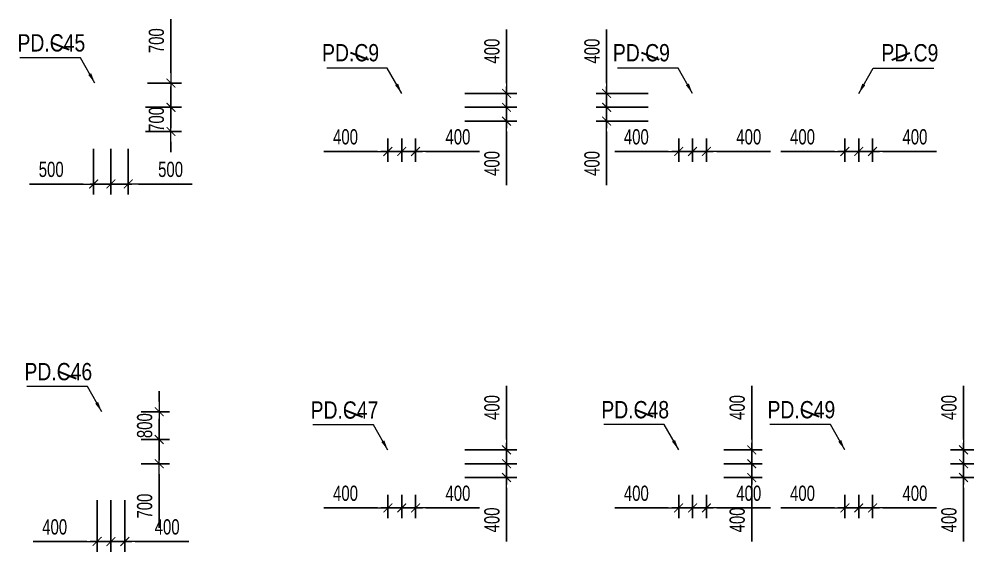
# Model space of a CAD drawing. Header units: millimetres. Extents: x -259680 to 699608, y -1281 to 104748.
# Drawn here: x 103148 to 130727, y 6352 to 21749 of the extents above; entities that cross this region are included whole.
import ezdxf
from ezdxf.enums import TextEntityAlignment as Align

# ---------------------------------------------------------------- set-up
doc = ezdxf.new("R2010")
doc.units = ezdxf.units.MM
doc.layers.get('Defpoints').update_dxf_attribs({"color": 151, "lineweight": 9})
for name, color, linetype, lineweight in [('$0$C1', 20, 'Continuous', 35), ('$1$NDC_S_ANNO', 7, 'Continuous', 20), ('$1$NDC_S_DIM', 1, 'Continuous', 15), ('NDC_S_DIM', 1, 'Continuous', 15)]:
    doc.layers.add(name, color=color, linetype=linetype, lineweight=lineweight)
doc.styles.add('$1$NDC_DIM', font='', dxfattribs={"width": 0.75})
doc.styles.add('$2$ARIAL', font='arial.ttf', dxfattribs={"width": 0.8})
doc.styles.add('NDC_DIM', font='', dxfattribs={"width": 0.75})
doc.styles.get('$1$NDC_DIM').set_extended_font_data('Dotum')
doc.styles.get('NDC_DIM').set_extended_font_data('Dotum')
doc.dimstyles.new('$0$NDC_dim_150', dxfattribs={"dimscale": 150, "dimtxt": 2.2, "dimasz": 1.5, "dimexe": 1.5, "dimexo": 2.5, "dimgap": 1, "dimtad": 1, "dimdec": 0, "dimzin": 0, "dimdsep": 46, "dimtxsty": '$1$NDC_DIM', "dimblk": '$1$DIMMARK', "dimcen": 0.09, "dimdle": 1.2, "dimclrd": 1, "dimclre": 1, "dimclrt": 3, "dimadec": 0, "dimazin": 0, "dimtfac": 1, "dimtdec": 0, "dimtix": 1, "dimtofl": 0, "dimtmove": 0, "dimatfit": 3, "dimfxl": 0, "dimtolj": 1, "dimtzin": 0, "dimarcsym": 0})
doc.dimstyles.new('$1$NDC_dim_iso', dxfattribs={"dimtxt": 2.2, "dimasz": 1, "dimexe": 1.5, "dimexo": 2.5, "dimgap": 1, "dimtad": 1, "dimdec": 0, "dimzin": 0, "dimdsep": 46, "dimtxsty": '$1$NDC_DIM', "dimblk": '$1$DIMMARK', "dimcen": 0.09, "dimdle": 1.2, "dimclrd": 1, "dimclre": 1, "dimclrt": 3, "dimadec": 0, "dimazin": 0, "dimtfac": 1, "dimtdec": 0, "dimtix": 1, "dimtofl": 0, "dimtmove": 0, "dimatfit": 3, "dimfxl": 0, "dimtolj": 1, "dimtzin": 0, "dimarcsym": 0})
doc.dimstyles.new('NDC_dim_200', dxfattribs={"dimscale": 200, "dimtxt": 2.2, "dimasz": 1.5, "dimexe": 1.5, "dimexo": 2.5, "dimgap": 1, "dimtad": 1, "dimdec": 0, "dimzin": 0, "dimdsep": 46, "dimtxsty": 'NDC_DIM', "dimblk": 'DIMMARK', "dimcen": 0.09, "dimdle": 1.2, "dimclrd": 1, "dimclre": 1, "dimclrt": 3, "dimadec": 0, "dimazin": 0, "dimtfac": 1, "dimtdec": 0, "dimtix": 1, "dimtofl": 0, "dimtmove": 0, "dimatfit": 3, "dimfxl": 0, "dimtolj": 1, "dimtzin": 0, "dimarcsym": 0})

# ---------------------------------------------------------------- blocks, each defined once
blk = doc.blocks.new('$1$DIMMARK')
at = {"layer": '$1$NDC_S_DIM', "color": 1}
blk.add_line((-1.5, 0), (1, 0), dxfattribs=at)
at = {"layer": '$1$NDC_S_DIM', "color": 2, "const_width": 0.1}
blk.add_lwpolyline([(-0.424, -0.424), (0.424, 0.424)], dxfattribs=at)
blk = doc.blocks.new('DIMMARK')
at = {"layer": 'NDC_S_DIM', "color": 1}
blk.add_line((-1.5, 0), (1, 0), dxfattribs=at)
at = {"layer": 'NDC_S_DIM', "color": 2, "const_width": 0.1}
blk.add_lwpolyline([(-0.424, -0.424), (0.424, 0.424)], dxfattribs=at)
blk = doc.blocks.new('*D499')
at = {"layer": 'Defpoints', "color": 0, "ltscale": 100, "transparency": 16777216}
for p in [(122600, 18800), (123000, 18800), (123000, 17924)]:
    blk.add_point(p, dxfattribs=at)
at = {"layer": 'NDC_S_DIM', "color": 1, "lineweight": -2, "ltscale": 100, "transparency": 16777216}
for p, q in [((122600, 18300), (122600, 17624)), ((123000, 18300), (123000, 17624)), ((122300, 17924), (122000, 17924)), ((123300, 17924), (124849, 17924))]:
    blk.add_line(p, q, dxfattribs=at)
at = {"layer": 'NDC_S_DIM', "color": 1, "lineweight": -2, "ltscale": 100, "transparency": 16777216, "xscale": 300, "yscale": 300, "zscale": 300}
blk.add_blockref('DIMMARK', (122600, 17924), dxfattribs=at)
at = {"layer": 'NDC_S_DIM', "color": 1, "lineweight": -2, "ltscale": 100, "transparency": 16777216, "xscale": 300, "yscale": 300, "zscale": 300, "rotation": 180}
blk.add_blockref('DIMMARK', (123000, 17924), dxfattribs=at)
at = {"layer": 'NDC_S_DIM', "color": 3, "ltscale": 100, "transparency": 16777216, "insert": (124224, 18344), "char_height": 440, "attachment_point": 5, "style": 'NDC_DIM'}
blk.add_mtext('\\A1;400', dxfattribs=at)
blk = doc.blocks.new('*D500')
at = {"layer": 'Defpoints', "color": 0, "ltscale": 100, "transparency": 16777216}
for p in [(122200, 18800), (122600, 18800), (122600, 17924)]:
    blk.add_point(p, dxfattribs=at)
at = {"layer": 'NDC_S_DIM', "color": 1, "lineweight": -2, "ltscale": 100, "transparency": 16777216}
for p, q in [((122200, 18300), (122200, 17624)), ((122600, 18300), (122600, 17624)), ((121900, 17924), (120351, 17924)), ((122900, 17924), (123200, 17924))]:
    blk.add_line(p, q, dxfattribs=at)
at = {"layer": 'NDC_S_DIM', "color": 1, "lineweight": -2, "ltscale": 100, "transparency": 16777216, "xscale": 300, "yscale": 300, "zscale": 300}
blk.add_blockref('DIMMARK', (122200, 17924), dxfattribs=at)
at = {"layer": 'NDC_S_DIM', "color": 1, "lineweight": -2, "ltscale": 100, "transparency": 16777216, "xscale": 300, "yscale": 300, "zscale": 300, "rotation": 180}
blk.add_blockref('DIMMARK', (122600, 17924), dxfattribs=at)
at = {"layer": 'NDC_S_DIM', "color": 3, "ltscale": 100, "transparency": 16777216, "insert": (120976, 18344), "char_height": 440, "attachment_point": 5, "style": 'NDC_DIM'}
blk.add_mtext('\\A1;400', dxfattribs=at)
blk = doc.blocks.new('*D501')
at = {"layer": 'Defpoints', "color": 0, "ltscale": 100, "transparency": 16777216}
for p in [(114200, 18800), (114600, 18800), (114600, 17924)]:
    blk.add_point(p, dxfattribs=at)
at = {"layer": 'NDC_S_DIM', "color": 1, "lineweight": -2, "ltscale": 100, "transparency": 16777216}
for p, q in [((114200, 18300), (114200, 17624)), ((114600, 18300), (114600, 17624)), ((113900, 17924), (113600, 17924)), ((114900, 17924), (116449, 17924))]:
    blk.add_line(p, q, dxfattribs=at)
at = {"layer": 'NDC_S_DIM', "color": 1, "lineweight": -2, "ltscale": 100, "transparency": 16777216, "xscale": 300, "yscale": 300, "zscale": 300}
blk.add_blockref('DIMMARK', (114200, 17924), dxfattribs=at)
at = {"layer": 'NDC_S_DIM', "color": 1, "lineweight": -2, "ltscale": 100, "transparency": 16777216, "xscale": 300, "yscale": 300, "zscale": 300, "rotation": 180}
blk.add_blockref('DIMMARK', (114600, 17924), dxfattribs=at)
at = {"layer": 'NDC_S_DIM', "color": 3, "ltscale": 100, "transparency": 16777216, "insert": (115824, 18344), "char_height": 440, "attachment_point": 5, "style": 'NDC_DIM'}
blk.add_mtext('\\A1;400', dxfattribs=at)
blk = doc.blocks.new('*D502')
at = {"layer": 'Defpoints', "color": 0, "ltscale": 100, "transparency": 16777216}
for p in [(113800, 18800), (114200, 18800), (114200, 17924)]:
    blk.add_point(p, dxfattribs=at)
at = {"layer": 'NDC_S_DIM', "color": 1, "lineweight": -2, "ltscale": 100, "transparency": 16777216}
for p, q in [((113800, 18300), (113800, 17624)), ((114200, 18300), (114200, 17624)), ((113500, 17924), (111951, 17924)), ((114500, 17924), (114800, 17924))]:
    blk.add_line(p, q, dxfattribs=at)
at = {"layer": 'NDC_S_DIM', "color": 1, "lineweight": -2, "ltscale": 100, "transparency": 16777216, "xscale": 300, "yscale": 300, "zscale": 300}
blk.add_blockref('DIMMARK', (113800, 17924), dxfattribs=at)
at = {"layer": 'NDC_S_DIM', "color": 1, "lineweight": -2, "ltscale": 100, "transparency": 16777216, "xscale": 300, "yscale": 300, "zscale": 300, "rotation": 180}
blk.add_blockref('DIMMARK', (114200, 17924), dxfattribs=at)
at = {"layer": 'NDC_S_DIM', "color": 3, "ltscale": 100, "transparency": 16777216, "insert": (112576, 18344), "char_height": 440, "attachment_point": 5, "style": 'NDC_DIM'}
blk.add_mtext('\\A1;400', dxfattribs=at)
blk = doc.blocks.new('*D503')
at = {"layer": 'Defpoints', "color": 0, "ltscale": 100, "transparency": 16777216}
for p in [(114600, 19600), (117227, 19600), (114600, 19200)]:
    blk.add_point(p, dxfattribs=at)
at = {"layer": 'NDC_S_DIM', "color": 1, "lineweight": -2, "ltscale": 100, "transparency": 16777216}
for p, q in [((117227, 19900), (117227, 21449)), ((116027, 19600), (117527, 19600)), ((116027, 19200), (117527, 19200)), ((117227, 18900), (117227, 18600))]:
    blk.add_line(p, q, dxfattribs=at)
at = {"layer": 'NDC_S_DIM', "color": 1, "lineweight": -2, "ltscale": 100, "transparency": 16777216, "xscale": 300, "yscale": 300, "zscale": 300}
for p, rotation in [((117227, 19600), 270), ((117227, 19200), 90)]:
    blk.add_blockref('DIMMARK', p, dxfattribs=dict(at, rotation=rotation))
at = {"layer": 'NDC_S_DIM', "color": 3, "ltscale": 100, "transparency": 16777216, "insert": (116807, 20824), "char_height": 440, "attachment_point": 5, "rotation": 90, "style": 'NDC_DIM'}
blk.add_mtext('\\A1;400', dxfattribs=at)
blk = doc.blocks.new('*D504')
at = {"layer": 'Defpoints', "color": 0, "ltscale": 100, "transparency": 16777216}
for p in [(114600, 19200), (117227, 19200), (114600, 18800)]:
    blk.add_point(p, dxfattribs=at)
at = {"layer": 'NDC_S_DIM', "color": 1, "lineweight": -2, "ltscale": 100, "transparency": 16777216}
for p, q in [((117227, 19500), (117227, 19800)), ((116027, 19200), (117527, 19200)), ((116027, 18800), (117527, 18800)), ((117227, 18500), (117227, 16951))]:
    blk.add_line(p, q, dxfattribs=at)
at = {"layer": 'NDC_S_DIM', "color": 1, "lineweight": -2, "ltscale": 100, "transparency": 16777216, "xscale": 300, "yscale": 300, "zscale": 300}
for p, rotation in [((117227, 19200), 270), ((117227, 18800), 90)]:
    blk.add_blockref('DIMMARK', p, dxfattribs=dict(at, rotation=rotation))
at = {"layer": 'NDC_S_DIM', "color": 3, "ltscale": 100, "transparency": 16777216, "insert": (116807, 17576), "char_height": 440, "attachment_point": 5, "rotation": 90, "style": 'NDC_DIM'}
blk.add_mtext('\\A1;400', dxfattribs=at)
blk = doc.blocks.new('*D505')
at = {"layer": 'Defpoints', "color": 0, "ltscale": 100, "transparency": 16777216}
for p in [(114200, 8500), (114600, 8500), (114600, 7624)]:
    blk.add_point(p, dxfattribs=at)
at = {"layer": 'NDC_S_DIM', "color": 1, "lineweight": -2, "ltscale": 100, "transparency": 16777216}
for p, q in [((114200, 8000), (114200, 7324)), ((114600, 8000), (114600, 7324)), ((113900, 7624), (113600, 7624)), ((114900, 7624), (116449, 7624))]:
    blk.add_line(p, q, dxfattribs=at)
at = {"layer": 'NDC_S_DIM', "color": 1, "lineweight": -2, "ltscale": 100, "transparency": 16777216, "xscale": 300, "yscale": 300, "zscale": 300}
blk.add_blockref('DIMMARK', (114200, 7624), dxfattribs=at)
at = {"layer": 'NDC_S_DIM', "color": 1, "lineweight": -2, "ltscale": 100, "transparency": 16777216, "xscale": 300, "yscale": 300, "zscale": 300, "rotation": 180}
blk.add_blockref('DIMMARK', (114600, 7624), dxfattribs=at)
at = {"layer": 'NDC_S_DIM', "color": 3, "ltscale": 100, "transparency": 16777216, "insert": (115824, 8044), "char_height": 440, "attachment_point": 5, "style": 'NDC_DIM'}
blk.add_mtext('\\A1;400', dxfattribs=at)
blk = doc.blocks.new('*D506')
at = {"layer": 'Defpoints', "color": 0, "ltscale": 100, "transparency": 16777216}
for p in [(113800, 8500), (114200, 8500), (114200, 7624)]:
    blk.add_point(p, dxfattribs=at)
at = {"layer": 'NDC_S_DIM', "color": 1, "lineweight": -2, "ltscale": 100, "transparency": 16777216}
for p, q in [((113800, 8000), (113800, 7324)), ((114200, 8000), (114200, 7324)), ((113500, 7624), (111951, 7624)), ((114500, 7624), (114800, 7624))]:
    blk.add_line(p, q, dxfattribs=at)
at = {"layer": 'NDC_S_DIM', "color": 1, "lineweight": -2, "ltscale": 100, "transparency": 16777216, "xscale": 300, "yscale": 300, "zscale": 300}
blk.add_blockref('DIMMARK', (113800, 7624), dxfattribs=at)
at = {"layer": 'NDC_S_DIM', "color": 1, "lineweight": -2, "ltscale": 100, "transparency": 16777216, "xscale": 300, "yscale": 300, "zscale": 300, "rotation": 180}
blk.add_blockref('DIMMARK', (114200, 7624), dxfattribs=at)
at = {"layer": 'NDC_S_DIM', "color": 3, "ltscale": 100, "transparency": 16777216, "insert": (112576, 8044), "char_height": 440, "attachment_point": 5, "style": 'NDC_DIM'}
blk.add_mtext('\\A1;400', dxfattribs=at)
blk = doc.blocks.new('*D507')
at = {"layer": 'Defpoints', "color": 0, "ltscale": 100, "transparency": 16777216}
for p in [(114600, 9300), (117227, 9300), (114600, 8900)]:
    blk.add_point(p, dxfattribs=at)
at = {"layer": 'NDC_S_DIM', "color": 1, "lineweight": -2, "ltscale": 100, "transparency": 16777216}
for p, q in [((117227, 9600), (117227, 11149)), ((116027, 9300), (117527, 9300)), ((116027, 8900), (117527, 8900)), ((117227, 8600), (117227, 8300))]:
    blk.add_line(p, q, dxfattribs=at)
at = {"layer": 'NDC_S_DIM', "color": 1, "lineweight": -2, "ltscale": 100, "transparency": 16777216, "xscale": 300, "yscale": 300, "zscale": 300}
for p, rotation in [((117227, 9300), 270), ((117227, 8900), 90)]:
    blk.add_blockref('DIMMARK', p, dxfattribs=dict(at, rotation=rotation))
at = {"layer": 'NDC_S_DIM', "color": 3, "ltscale": 100, "transparency": 16777216, "insert": (116807, 10524), "char_height": 440, "attachment_point": 5, "rotation": 90, "style": 'NDC_DIM'}
blk.add_mtext('\\A1;400', dxfattribs=at)
blk = doc.blocks.new('*D508')
at = {"layer": 'Defpoints', "color": 0, "ltscale": 100, "transparency": 16777216}
for p in [(114600, 8900), (117227, 8900), (114600, 8500)]:
    blk.add_point(p, dxfattribs=at)
at = {"layer": 'NDC_S_DIM', "color": 1, "lineweight": -2, "ltscale": 100, "transparency": 16777216}
for p, q in [((117227, 9200), (117227, 9500)), ((116027, 8900), (117527, 8900)), ((116027, 8500), (117527, 8500)), ((117227, 8200), (117227, 6651))]:
    blk.add_line(p, q, dxfattribs=at)
at = {"layer": 'NDC_S_DIM', "color": 1, "lineweight": -2, "ltscale": 100, "transparency": 16777216, "xscale": 300, "yscale": 300, "zscale": 300}
for p, rotation in [((117227, 8900), 270), ((117227, 8500), 90)]:
    blk.add_blockref('DIMMARK', p, dxfattribs=dict(at, rotation=rotation))
at = {"layer": 'NDC_S_DIM', "color": 3, "ltscale": 100, "transparency": 16777216, "insert": (116807, 7276), "char_height": 440, "attachment_point": 5, "rotation": 90, "style": 'NDC_DIM'}
blk.add_mtext('\\A1;400', dxfattribs=at)
blk = doc.blocks.new('*D509')
at = {"layer": 'Defpoints', "color": 0, "ltscale": 100, "transparency": 16777216}
for p in [(122600, 8500), (123000, 8500), (123000, 7624)]:
    blk.add_point(p, dxfattribs=at)
at = {"layer": 'NDC_S_DIM', "color": 1, "lineweight": -2, "ltscale": 100, "transparency": 16777216}
for p, q in [((122600, 8000), (122600, 7324)), ((123000, 8000), (123000, 7324)), ((122300, 7624), (122000, 7624)), ((123300, 7624), (124849, 7624))]:
    blk.add_line(p, q, dxfattribs=at)
at = {"layer": 'NDC_S_DIM', "color": 1, "lineweight": -2, "ltscale": 100, "transparency": 16777216, "xscale": 300, "yscale": 300, "zscale": 300}
blk.add_blockref('DIMMARK', (122600, 7624), dxfattribs=at)
at = {"layer": 'NDC_S_DIM', "color": 1, "lineweight": -2, "ltscale": 100, "transparency": 16777216, "xscale": 300, "yscale": 300, "zscale": 300, "rotation": 180}
blk.add_blockref('DIMMARK', (123000, 7624), dxfattribs=at)
at = {"layer": 'NDC_S_DIM', "color": 3, "ltscale": 100, "transparency": 16777216, "insert": (124224, 8044), "char_height": 440, "attachment_point": 5, "style": 'NDC_DIM'}
blk.add_mtext('\\A1;400', dxfattribs=at)
blk = doc.blocks.new('*D510')
at = {"layer": 'Defpoints', "color": 0, "ltscale": 100, "transparency": 16777216}
for p in [(122200, 8500), (122600, 8500), (122600, 7624)]:
    blk.add_point(p, dxfattribs=at)
at = {"layer": 'NDC_S_DIM', "color": 1, "lineweight": -2, "ltscale": 100, "transparency": 16777216}
for p, q in [((122200, 8000), (122200, 7324)), ((122600, 8000), (122600, 7324)), ((121900, 7624), (120351, 7624)), ((122900, 7624), (123200, 7624))]:
    blk.add_line(p, q, dxfattribs=at)
at = {"layer": 'NDC_S_DIM', "color": 1, "lineweight": -2, "ltscale": 100, "transparency": 16777216, "xscale": 300, "yscale": 300, "zscale": 300}
blk.add_blockref('DIMMARK', (122200, 7624), dxfattribs=at)
at = {"layer": 'NDC_S_DIM', "color": 1, "lineweight": -2, "ltscale": 100, "transparency": 16777216, "xscale": 300, "yscale": 300, "zscale": 300, "rotation": 180}
blk.add_blockref('DIMMARK', (122600, 7624), dxfattribs=at)
at = {"layer": 'NDC_S_DIM', "color": 3, "ltscale": 100, "transparency": 16777216, "insert": (120976, 8044), "char_height": 440, "attachment_point": 5, "style": 'NDC_DIM'}
blk.add_mtext('\\A1;400', dxfattribs=at)
blk = doc.blocks.new('*D511')
at = {"layer": 'Defpoints', "color": 0, "ltscale": 100, "transparency": 16777216}
for p in [(123000, 9300), (124311, 9300), (123000, 8900)]:
    blk.add_point(p, dxfattribs=at)
at = {"layer": 'NDC_S_DIM', "color": 1, "lineweight": -2, "ltscale": 100, "transparency": 16777216}
for p, q in [((124311, 9600), (124311, 11149)), ((123500, 9300), (124611, 9300)), ((123500, 8900), (124611, 8900)), ((124311, 8600), (124311, 8300))]:
    blk.add_line(p, q, dxfattribs=at)
at = {"layer": 'NDC_S_DIM', "color": 1, "lineweight": -2, "ltscale": 100, "transparency": 16777216, "xscale": 300, "yscale": 300, "zscale": 300}
for p, rotation in [((124311, 9300), 270), ((124311, 8900), 90)]:
    blk.add_blockref('DIMMARK', p, dxfattribs=dict(at, rotation=rotation))
at = {"layer": 'NDC_S_DIM', "color": 3, "ltscale": 100, "transparency": 16777216, "insert": (123891, 10524), "char_height": 440, "attachment_point": 5, "rotation": 90, "style": 'NDC_DIM'}
blk.add_mtext('\\A1;400', dxfattribs=at)
blk = doc.blocks.new('*D512')
at = {"layer": 'Defpoints', "color": 0, "ltscale": 100, "transparency": 16777216}
for p in [(123000, 8900), (124311, 8900), (123000, 8500)]:
    blk.add_point(p, dxfattribs=at)
at = {"layer": 'NDC_S_DIM', "color": 1, "lineweight": -2, "ltscale": 100, "transparency": 16777216}
for p, q in [((124311, 9200), (124311, 9500)), ((123500, 8900), (124611, 8900)), ((123500, 8500), (124611, 8500)), ((124311, 8200), (124311, 6651))]:
    blk.add_line(p, q, dxfattribs=at)
at = {"layer": 'NDC_S_DIM', "color": 1, "lineweight": -2, "ltscale": 100, "transparency": 16777216, "xscale": 300, "yscale": 300, "zscale": 300}
for p, rotation in [((124311, 8900), 270), ((124311, 8500), 90)]:
    blk.add_blockref('DIMMARK', p, dxfattribs=dict(at, rotation=rotation))
at = {"layer": 'NDC_S_DIM', "color": 3, "ltscale": 100, "transparency": 16777216, "insert": (123891, 7276), "char_height": 440, "attachment_point": 5, "rotation": 90, "style": 'NDC_DIM'}
blk.add_mtext('\\A1;400', dxfattribs=at)
blk = doc.blocks.new('*D513')
at = {"layer": 'Defpoints', "color": 0, "ltscale": 100, "transparency": 16777216}
for p in [(127400, 8500), (127800, 8500), (127800, 7624)]:
    blk.add_point(p, dxfattribs=at)
at = {"layer": 'NDC_S_DIM', "color": 1, "lineweight": -2, "ltscale": 100, "transparency": 16777216}
for p, q in [((127400, 8000), (127400, 7324)), ((127800, 8000), (127800, 7324)), ((127100, 7624), (126800, 7624)), ((128100, 7624), (129649, 7624))]:
    blk.add_line(p, q, dxfattribs=at)
at = {"layer": 'NDC_S_DIM', "color": 1, "lineweight": -2, "ltscale": 100, "transparency": 16777216, "xscale": 300, "yscale": 300, "zscale": 300}
blk.add_blockref('DIMMARK', (127400, 7624), dxfattribs=at)
at = {"layer": 'NDC_S_DIM', "color": 1, "lineweight": -2, "ltscale": 100, "transparency": 16777216, "xscale": 300, "yscale": 300, "zscale": 300, "rotation": 180}
blk.add_blockref('DIMMARK', (127800, 7624), dxfattribs=at)
at = {"layer": 'NDC_S_DIM', "color": 3, "ltscale": 100, "transparency": 16777216, "insert": (129024, 8044), "char_height": 440, "attachment_point": 5, "style": 'NDC_DIM'}
blk.add_mtext('\\A1;400', dxfattribs=at)
blk = doc.blocks.new('*D514')
at = {"layer": 'Defpoints', "color": 0, "ltscale": 100, "transparency": 16777216}
for p in [(127000, 8500), (127400, 8500), (127400, 7624)]:
    blk.add_point(p, dxfattribs=at)
at = {"layer": 'NDC_S_DIM', "color": 1, "lineweight": -2, "ltscale": 100, "transparency": 16777216}
for p, q in [((127000, 8000), (127000, 7324)), ((127400, 8000), (127400, 7324)), ((126700, 7624), (125151, 7624)), ((127700, 7624), (128000, 7624))]:
    blk.add_line(p, q, dxfattribs=at)
at = {"layer": 'NDC_S_DIM', "color": 1, "lineweight": -2, "ltscale": 100, "transparency": 16777216, "xscale": 300, "yscale": 300, "zscale": 300}
blk.add_blockref('DIMMARK', (127000, 7624), dxfattribs=at)
at = {"layer": 'NDC_S_DIM', "color": 1, "lineweight": -2, "ltscale": 100, "transparency": 16777216, "xscale": 300, "yscale": 300, "zscale": 300, "rotation": 180}
blk.add_blockref('DIMMARK', (127400, 7624), dxfattribs=at)
at = {"layer": 'NDC_S_DIM', "color": 3, "ltscale": 100, "transparency": 16777216, "insert": (125776, 8044), "char_height": 440, "attachment_point": 5, "style": 'NDC_DIM'}
blk.add_mtext('\\A1;400', dxfattribs=at)
blk = doc.blocks.new('*D515')
at = {"layer": 'Defpoints', "color": 0, "ltscale": 100, "transparency": 16777216}
for p in [(129551, 9300), (130427, 9300), (129551, 8900)]:
    blk.add_point(p, dxfattribs=at)
at = {"layer": 'NDC_S_DIM', "color": 1, "lineweight": -2, "ltscale": 100, "transparency": 16777216}
for p, q in [((130427, 9600), (130427, 11149)), ((130051, 9300), (130727, 9300)), ((130051, 8900), (130727, 8900)), ((130427, 8600), (130427, 8300))]:
    blk.add_line(p, q, dxfattribs=at)
at = {"layer": 'NDC_S_DIM', "color": 1, "lineweight": -2, "ltscale": 100, "transparency": 16777216, "xscale": 300, "yscale": 300, "zscale": 300}
for p, rotation in [((130427, 9300), 270), ((130427, 8900), 90)]:
    blk.add_blockref('DIMMARK', p, dxfattribs=dict(at, rotation=rotation))
at = {"layer": 'NDC_S_DIM', "color": 3, "ltscale": 100, "transparency": 16777216, "insert": (130007, 10524), "char_height": 440, "attachment_point": 5, "rotation": 90, "style": 'NDC_DIM'}
blk.add_mtext('\\A1;400', dxfattribs=at)
blk = doc.blocks.new('*D516')
at = {"layer": 'Defpoints', "color": 0, "ltscale": 100, "transparency": 16777216}
for p in [(129551, 8900), (130427, 8900), (129551, 8500)]:
    blk.add_point(p, dxfattribs=at)
at = {"layer": 'NDC_S_DIM', "color": 1, "lineweight": -2, "ltscale": 100, "transparency": 16777216}
for p, q in [((130427, 9200), (130427, 9500)), ((130051, 8900), (130727, 8900)), ((130051, 8500), (130727, 8500)), ((130427, 8200), (130427, 6651))]:
    blk.add_line(p, q, dxfattribs=at)
at = {"layer": 'NDC_S_DIM', "color": 1, "lineweight": -2, "ltscale": 100, "transparency": 16777216, "xscale": 300, "yscale": 300, "zscale": 300}
for p, rotation in [((130427, 8900), 270), ((130427, 8500), 90)]:
    blk.add_blockref('DIMMARK', p, dxfattribs=dict(at, rotation=rotation))
at = {"layer": 'NDC_S_DIM', "color": 3, "ltscale": 100, "transparency": 16777216, "insert": (130007, 7276), "char_height": 440, "attachment_point": 5, "rotation": 90, "style": 'NDC_DIM'}
blk.add_mtext('\\A1;400', dxfattribs=at)
blk = doc.blocks.new('*D840')
at = {"layer": 'Defpoints', "color": 0, "ltscale": 100, "transparency": 16777216}
for p in [(105300, 18500), (105800, 18500), (105300, 16983)]:
    blk.add_point(p, dxfattribs=at)
at = {"layer": 'NDC_S_DIM', "color": 1, "lineweight": -2, "ltscale": 100, "transparency": 16777216}
for p, q in [((105300, 18000), (105300, 16683)), ((105800, 18000), (105800, 16683)), ((105000, 16983), (103451, 16983)), ((106100, 16983), (106400, 16983))]:
    blk.add_line(p, q, dxfattribs=at)
at = {"layer": 'NDC_S_DIM', "color": 1, "lineweight": -2, "ltscale": 100, "transparency": 16777216, "xscale": 300, "yscale": 300, "zscale": 300}
blk.add_blockref('DIMMARK', (105300, 16983), dxfattribs=at)
at = {"layer": 'NDC_S_DIM', "color": 1, "lineweight": -2, "ltscale": 100, "transparency": 16777216, "xscale": 300, "yscale": 300, "zscale": 300, "rotation": 180}
blk.add_blockref('DIMMARK', (105800, 16983), dxfattribs=at)
at = {"layer": 'NDC_S_DIM', "color": 3, "ltscale": 100, "transparency": 16777216, "insert": (104076, 17403), "char_height": 440, "attachment_point": 5, "style": 'NDC_DIM'}
blk.add_mtext('\\A1;500', dxfattribs=at)
blk = doc.blocks.new('*D841')
at = {"layer": 'Defpoints', "color": 0, "ltscale": 100, "transparency": 16777216}
for p in [(105800, 18500), (106300, 18500), (106300, 16983)]:
    blk.add_point(p, dxfattribs=at)
at = {"layer": 'NDC_S_DIM', "color": 1, "lineweight": -2, "ltscale": 100, "transparency": 16777216}
for p, q in [((105800, 18000), (105800, 16683)), ((106300, 18000), (106300, 16683)), ((105500, 16983), (105200, 16983)), ((106600, 16983), (108149, 16983))]:
    blk.add_line(p, q, dxfattribs=at)
at = {"layer": 'NDC_S_DIM', "color": 1, "lineweight": -2, "ltscale": 100, "transparency": 16777216, "xscale": 300, "yscale": 300, "zscale": 300}
blk.add_blockref('DIMMARK', (105800, 16983), dxfattribs=at)
at = {"layer": 'NDC_S_DIM', "color": 1, "lineweight": -2, "ltscale": 100, "transparency": 16777216, "xscale": 300, "yscale": 300, "zscale": 300, "rotation": 180}
blk.add_blockref('DIMMARK', (106300, 16983), dxfattribs=at)
at = {"layer": 'NDC_S_DIM', "color": 3, "ltscale": 100, "transparency": 16777216, "insert": (107524, 17403), "char_height": 440, "attachment_point": 5, "style": 'NDC_DIM'}
blk.add_mtext('\\A1;500', dxfattribs=at)
blk = doc.blocks.new('*D842')
at = {"layer": 'Defpoints', "color": 0, "ltscale": 100, "transparency": 16777216}
for p in [(106300, 19200), (106300, 18500), (107535, 18500)]:
    blk.add_point(p, dxfattribs=at)
at = {"layer": 'NDC_S_DIM', "color": 1, "lineweight": -2, "ltscale": 100, "transparency": 16777216}
for p, q in [((107535, 19500), (107535, 19800)), ((106800, 19200), (107835, 19200)), ((106800, 18500), (107835, 18500)), ((107535, 18200), (107535, 17900))]:
    blk.add_line(p, q, dxfattribs=at)
at = {"layer": 'NDC_S_DIM', "color": 1, "lineweight": -2, "ltscale": 100, "transparency": 16777216, "xscale": 300, "yscale": 300, "zscale": 300}
for p, rotation in [((107535, 19200), 270), ((107535, 18500), 90)]:
    blk.add_blockref('DIMMARK', p, dxfattribs=dict(at, rotation=rotation))
at = {"layer": 'NDC_S_DIM', "color": 3, "ltscale": 100, "transparency": 16777216, "insert": (107115, 18850), "char_height": 440, "attachment_point": 5, "rotation": 90, "style": 'NDC_DIM'}
blk.add_mtext('\\A1;700', dxfattribs=at)
blk = doc.blocks.new('*D843')
at = {"layer": 'Defpoints', "color": 0, "ltscale": 100, "transparency": 16777216}
for p in [(106360, 19900), (107535, 19900), (106360, 19200)]:
    blk.add_point(p, dxfattribs=at)
at = {"layer": 'NDC_S_DIM', "color": 1, "lineweight": -2, "ltscale": 100, "transparency": 16777216}
for p, q in [((107535, 20200), (107535, 21749)), ((106860, 19900), (107835, 19900)), ((106860, 19200), (107835, 19200)), ((107535, 18900), (107535, 18600))]:
    blk.add_line(p, q, dxfattribs=at)
at = {"layer": 'NDC_S_DIM', "color": 1, "lineweight": -2, "ltscale": 100, "transparency": 16777216, "xscale": 300, "yscale": 300, "zscale": 300}
for p, rotation in [((107535, 19900), 270), ((107535, 19200), 90)]:
    blk.add_blockref('DIMMARK', p, dxfattribs=dict(at, rotation=rotation))
at = {"layer": 'NDC_S_DIM', "color": 3, "ltscale": 100, "transparency": 16777216, "insert": (107115, 21124), "char_height": 440, "attachment_point": 5, "rotation": 90, "style": 'NDC_DIM'}
blk.add_mtext('\\A1;700', dxfattribs=at)
blk = doc.blocks.new('*D844')
at = {"layer": 'Defpoints', "color": 0, "ltscale": 100, "transparency": 16777216}
for p in [(106171, 10400), (106171, 9600), (107196, 9600)]:
    blk.add_point(p, dxfattribs=at)
at = {"layer": 'NDC_S_DIM', "color": 1, "lineweight": -2, "ltscale": 100, "transparency": 16777216}
for p, q in [((107196, 10700), (107196, 11000)), ((106671, 10400), (107496, 10400)), ((106671, 9600), (107496, 9600)), ((107196, 9300), (107196, 9000))]:
    blk.add_line(p, q, dxfattribs=at)
at = {"layer": 'NDC_S_DIM', "color": 1, "lineweight": -2, "ltscale": 100, "transparency": 16777216, "xscale": 300, "yscale": 300, "zscale": 300}
for p, rotation in [((107196, 10400), 270), ((107196, 9600), 90)]:
    blk.add_blockref('DIMMARK', p, dxfattribs=dict(at, rotation=rotation))
at = {"layer": 'NDC_S_DIM', "color": 3, "ltscale": 100, "transparency": 16777216, "insert": (106776, 10000), "char_height": 440, "attachment_point": 5, "rotation": 90, "style": 'NDC_DIM'}
blk.add_mtext('\\A1;800', dxfattribs=at)
blk = doc.blocks.new('*D845')
at = {"layer": 'Defpoints', "color": 0, "ltscale": 100, "transparency": 16777216}
for p in [(106171, 9600), (106171, 8900), (107196, 8900)]:
    blk.add_point(p, dxfattribs=at)
at = {"layer": 'NDC_S_DIM', "color": 1, "lineweight": -2, "ltscale": 100, "transparency": 16777216}
for p, q in [((107196, 9900), (107196, 10200)), ((106671, 9600), (107496, 9600)), ((106671, 8900), (107496, 8900)), ((107196, 8600), (107196, 7051))]:
    blk.add_line(p, q, dxfattribs=at)
at = {"layer": 'NDC_S_DIM', "color": 1, "lineweight": -2, "ltscale": 100, "transparency": 16777216, "xscale": 300, "yscale": 300, "zscale": 300}
for p, rotation in [((107196, 9600), 270), ((107196, 8900), 90)]:
    blk.add_blockref('DIMMARK', p, dxfattribs=dict(at, rotation=rotation))
at = {"layer": 'NDC_S_DIM', "color": 3, "ltscale": 100, "transparency": 16777216, "insert": (106776, 7676), "char_height": 440, "attachment_point": 5, "rotation": 90, "style": 'NDC_DIM'}
blk.add_mtext('\\A1;700', dxfattribs=at)
blk = doc.blocks.new('*D846')
at = {"layer": 'Defpoints', "color": 0, "ltscale": 100, "transparency": 16777216}
for p in [(105800, 9600), (106200, 9600), (106200, 6652)]:
    blk.add_point(p, dxfattribs=at)
at = {"layer": 'NDC_S_DIM', "color": 1, "lineweight": -2, "ltscale": 100, "transparency": 16777216}
for p, q in [((105800, 7852), (105800, 6352)), ((106200, 7852), (106200, 6352)), ((105500, 6652), (105200, 6652)), ((106500, 6652), (108049, 6652))]:
    blk.add_line(p, q, dxfattribs=at)
at = {"layer": 'NDC_S_DIM', "color": 1, "lineweight": -2, "ltscale": 100, "transparency": 16777216, "xscale": 300, "yscale": 300, "zscale": 300}
blk.add_blockref('DIMMARK', (105800, 6652), dxfattribs=at)
at = {"layer": 'NDC_S_DIM', "color": 1, "lineweight": -2, "ltscale": 100, "transparency": 16777216, "xscale": 300, "yscale": 300, "zscale": 300, "rotation": 180}
blk.add_blockref('DIMMARK', (106200, 6652), dxfattribs=at)
at = {"layer": 'NDC_S_DIM', "color": 3, "ltscale": 100, "transparency": 16777216, "insert": (107424, 7072), "char_height": 440, "attachment_point": 5, "style": 'NDC_DIM'}
blk.add_mtext('\\A1;400', dxfattribs=at)
blk = doc.blocks.new('*D847')
at = {"layer": 'Defpoints', "color": 0, "ltscale": 100, "transparency": 16777216}
for p in [(105400, 9600), (105800, 9600), (105800, 6652)]:
    blk.add_point(p, dxfattribs=at)
at = {"layer": 'NDC_S_DIM', "color": 1, "lineweight": -2, "ltscale": 100, "transparency": 16777216}
for p, q in [((105400, 7852), (105400, 6352)), ((105800, 7852), (105800, 6352)), ((105100, 6652), (103551, 6652)), ((106100, 6652), (106400, 6652))]:
    blk.add_line(p, q, dxfattribs=at)
at = {"layer": 'NDC_S_DIM', "color": 1, "lineweight": -2, "ltscale": 100, "transparency": 16777216, "xscale": 300, "yscale": 300, "zscale": 300}
blk.add_blockref('DIMMARK', (105400, 6652), dxfattribs=at)
at = {"layer": 'NDC_S_DIM', "color": 1, "lineweight": -2, "ltscale": 100, "transparency": 16777216, "xscale": 300, "yscale": 300, "zscale": 300, "rotation": 180}
blk.add_blockref('DIMMARK', (105800, 6652), dxfattribs=at)
at = {"layer": 'NDC_S_DIM', "color": 3, "ltscale": 100, "transparency": 16777216, "insert": (104176, 7072), "char_height": 440, "attachment_point": 5, "style": 'NDC_DIM'}
blk.add_mtext('\\A1;400', dxfattribs=at)
blk = doc.blocks.new('*D961')
at = {"layer": 'Defpoints', "color": 0, "ltscale": 100, "transparency": 16777216}
for p in [(127400, 18800), (127800, 18800), (127800, 17924)]:
    blk.add_point(p, dxfattribs=at)
at = {"layer": 'NDC_S_DIM', "color": 1, "lineweight": -2, "ltscale": 100, "transparency": 16777216}
for p, q in [((127400, 18300), (127400, 17624)), ((127800, 18300), (127800, 17624)), ((127100, 17924), (126800, 17924)), ((128100, 17924), (129649, 17924))]:
    blk.add_line(p, q, dxfattribs=at)
at = {"layer": 'NDC_S_DIM', "color": 1, "lineweight": -2, "ltscale": 100, "transparency": 16777216, "xscale": 300, "yscale": 300, "zscale": 300}
blk.add_blockref('DIMMARK', (127400, 17924), dxfattribs=at)
at = {"layer": 'NDC_S_DIM', "color": 1, "lineweight": -2, "ltscale": 100, "transparency": 16777216, "xscale": 300, "yscale": 300, "zscale": 300, "rotation": 180}
blk.add_blockref('DIMMARK', (127800, 17924), dxfattribs=at)
at = {"layer": 'NDC_S_DIM', "color": 3, "ltscale": 100, "transparency": 16777216, "insert": (129024, 18344), "char_height": 440, "attachment_point": 5, "style": 'NDC_DIM'}
blk.add_mtext('\\A1;400', dxfattribs=at)
blk = doc.blocks.new('*D962')
at = {"layer": 'Defpoints', "color": 0, "ltscale": 100, "transparency": 16777216}
for p in [(127000, 18800), (127400, 18800), (127400, 17924)]:
    blk.add_point(p, dxfattribs=at)
at = {"layer": 'NDC_S_DIM', "color": 1, "lineweight": -2, "ltscale": 100, "transparency": 16777216}
for p, q in [((127000, 18300), (127000, 17624)), ((127400, 18300), (127400, 17624)), ((126700, 17924), (125151, 17924)), ((127700, 17924), (128000, 17924))]:
    blk.add_line(p, q, dxfattribs=at)
at = {"layer": 'NDC_S_DIM', "color": 1, "lineweight": -2, "ltscale": 100, "transparency": 16777216, "xscale": 300, "yscale": 300, "zscale": 300}
blk.add_blockref('DIMMARK', (127000, 17924), dxfattribs=at)
at = {"layer": 'NDC_S_DIM', "color": 1, "lineweight": -2, "ltscale": 100, "transparency": 16777216, "xscale": 300, "yscale": 300, "zscale": 300, "rotation": 180}
blk.add_blockref('DIMMARK', (127400, 17924), dxfattribs=at)
at = {"layer": 'NDC_S_DIM', "color": 3, "ltscale": 100, "transparency": 16777216, "insert": (125776, 18344), "char_height": 440, "attachment_point": 5, "style": 'NDC_DIM'}
blk.add_mtext('\\A1;400', dxfattribs=at)
blk = doc.blocks.new('*D963')
at = {"layer": 'Defpoints', "color": 0, "ltscale": 100, "transparency": 16777216}
for p in [(120117, 19600), (122200, 19600), (122200, 19200)]:
    blk.add_point(p, dxfattribs=at)
at = {"layer": 'NDC_S_DIM', "color": 1, "lineweight": -2, "ltscale": 100, "transparency": 16777216}
for p, q in [((120117, 19900), (120117, 21449)), ((121317, 19600), (119817, 19600)), ((121317, 19200), (119817, 19200)), ((120117, 18900), (120117, 18600))]:
    blk.add_line(p, q, dxfattribs=at)
at = {"layer": 'NDC_S_DIM', "color": 1, "lineweight": -2, "ltscale": 100, "transparency": 16777216, "xscale": 300, "yscale": 300, "zscale": 300}
for p, rotation in [((120117, 19600), 270), ((120117, 19200), 90)]:
    blk.add_blockref('DIMMARK', p, dxfattribs=dict(at, rotation=rotation))
at = {"layer": 'NDC_S_DIM', "color": 3, "ltscale": 100, "transparency": 16777216, "insert": (119697, 20824), "char_height": 440, "attachment_point": 5, "rotation": 90, "style": 'NDC_DIM'}
blk.add_mtext('\\A1;400', dxfattribs=at)
blk = doc.blocks.new('*D964')
at = {"layer": 'Defpoints', "color": 0, "ltscale": 100, "transparency": 16777216}
for p in [(120117, 19200), (122200, 19200), (122200, 18800)]:
    blk.add_point(p, dxfattribs=at)
at = {"layer": 'NDC_S_DIM', "color": 1, "lineweight": -2, "ltscale": 100, "transparency": 16777216}
for p, q in [((120117, 19500), (120117, 19800)), ((121317, 19200), (119817, 19200)), ((121317, 18800), (119817, 18800)), ((120117, 18500), (120117, 16951))]:
    blk.add_line(p, q, dxfattribs=at)
at = {"layer": 'NDC_S_DIM', "color": 1, "lineweight": -2, "ltscale": 100, "transparency": 16777216, "xscale": 300, "yscale": 300, "zscale": 300}
for p, rotation in [((120117, 19200), 270), ((120117, 18800), 90)]:
    blk.add_blockref('DIMMARK', p, dxfattribs=dict(at, rotation=rotation))
at = {"layer": 'NDC_S_DIM', "color": 3, "ltscale": 100, "transparency": 16777216, "insert": (119697, 17576), "char_height": 440, "attachment_point": 5, "rotation": 90, "style": 'NDC_DIM'}
blk.add_mtext('\\A1;400', dxfattribs=at)
blk = doc.blocks.new('*U214')
at = {"layer": '$1$NDC_S_ANNO', "ltscale": 0.8, "style": '$2$ARIAL', "width": 0.8}
blk.add_attdef('TEN', text='', height=2.5, dxfattribs=at).set_placement((-2.58, 1.03), align=Align.MIDDLE_CENTER)
at = {"layer": '$1$NDC_S_ANNO', "ltscale": 0.8, "style": '$2$ARIAL', "width": 0.8, "flags": 1}
blk.add_attdef('CHU_THICH', text='', height=2.5, dxfattribs=at).set_placement((0, 0), align=Align.MIDDLE_CENTER)
at = {"layer": 'Defpoints'}
blk.add_leader([(0, 0), (-2.58, 1.03)], dimstyle='$1$NDC_dim_iso', override={"dimgap": 0.625, "dimtad": 0}, dxfattribs=at)
blk = doc.blocks.new('$0$co t check')
at = {"layer": '$0$C1', "xscale": 200, "yscale": 200, "zscale": 200}
for p, values in [((102555, 20856), {'TEN': 'PD.C45'}), ((111198, 20571), {'TEN': 'PD.C9'}), ((119598, 20571), {'TEN': 'PD.C9'}), ((102756, 11356), {'TEN': 'PD.C46'}), ((111022, 10246), {'TEN': 'PD.C47'}), ((119419, 10256), {'TEN': 'PD.C48'}), ((124219, 10256), {'TEN': 'PD.C49'})]:
    blk.add_blockref('*U214', p, dxfattribs=at).add_auto_attribs(values)
at = {"layer": '$0$C1'}
ref = blk.add_blockref('*U214', (126320, 20571), dxfattribs=dict(at, xscale=-200, yscale=200, zscale=200))
ref.add_attrib('TEN', 'PD.C9', dxfattribs={"layer": '$1$NDC_S_ANNO', "ltscale": 0.8, "height": 500, "style": '$2$ARIAL', "width": 0.8}).set_placement((126836, 20776), align=Align.MIDDLE_CENTER)
for points in [[(103296, 19900), (102878, 20632), (101129, 20632)], [(112159, 19600), (111742, 20332), (109993, 20332)], [(120559, 19600), (120142, 20332), (118393, 20332)], [(125359, 19600), (125776, 20332), (127526, 20332)], [(103496, 10400), (103079, 11132), (101329, 11132)], [(111762, 9290), (111345, 10022), (109596, 10022)], [(120159, 9300), (119742, 10032), (117993, 10032)], [(124959, 9300), (124542, 10032), (122793, 10032)]]:
    blk.add_leader(points, dimstyle='$0$NDC_dim_150', override={"dimasz": 2, "dimgap": 1, "dimtad": 0}, dxfattribs=at)

msp = doc.modelspace()

# ---------------------------------------------------------------- block references
at = {"layer": '$1$NDC_S_DIM'}
msp.add_blockref('$0$co t check', (2040.6, 0), dxfattribs=at)

# ---------------------------------------------------------------- dimensions: what is measured, and where the dimension line sits
at = {"layer": 'NDC_S_DIM', "ltscale": 100}
for base, p1, p2, picture, middle in [((107534.9, 19900), (106360, 19200), (106360, 19900), '*D843', (107534.9, 21124.3)), ((117226.7, 19600), (114600, 19200), (114600, 19600), '*D503', (117226.7, 20824.3)), ((120116.7, 19600), (122200, 19200), (122200, 19600), '*D963', (120116.7, 20824.3)), ((117226.7, 19200), (114600, 18800), (114600, 19200), '*D504', (117226.7, 17575.7)), ((120116.7, 19200), (122200, 18800), (122200, 19200), '*D964', (120116.7, 17575.7)), ((117226.7, 9300), (114600, 8900), (114600, 9300), '*D507', (117226.7, 10524.3)), ((124310.9, 9300), (123000, 8900), (123000, 9300), '*D511', (124310.9, 10524.3)), ((130426.7, 9300), (129551.2, 8900), (129551.2, 9300), '*D515', (130426.7, 10524.3)), ((107196.3, 8900), (106170.7, 9600), (106170.7, 8900), '*D845', (107196.3, 7675.7)), ((117226.7, 8900), (114600, 8500), (114600, 8900), '*D508', (117226.7, 7275.7)), ((124310.9, 8900), (123000, 8500), (123000, 8900), '*D512', (124310.9, 7275.7)), ((130426.7, 8900), (129551.2, 8500), (129551.2, 8900), '*D516', (130426.7, 7275.7))]:
    dim = msp.add_linear_dim(base=base, p1=p1, p2=p2, angle=90, dimstyle='NDC_dim_200', dxfattribs=at)
    dim.commit()
    dim.dimension.update_dxf_attribs({"geometry": picture, "text_midpoint": middle, "dimtype": 160})
for base, p1, p2, picture, middle in [((107534.9, 18500), (106300, 19200), (106300, 18500), '*D842', (107114.9, 18850)), ((107196.3, 9600), (106170.7, 10400), (106170.7, 9600), '*D844', (106776.3, 10000))]:
    dim = msp.add_linear_dim(base=base, p1=p1, p2=p2, angle=90, dimstyle='NDC_dim_200', dxfattribs=at)
    dim.commit()
    dim.dimension.update_dxf_attribs({"geometry": picture, "text_midpoint": middle})
for base, p1, p2, picture, middle in [((114200, 17924.4), (113800, 18800), (114200, 18800), '*D502', (112575.7, 17924.4)), ((114600, 17924.4), (114200, 18800), (114600, 18800), '*D501', (115824.3, 17924.4)), ((122600, 17924.4), (122200, 18800), (122600, 18800), '*D500', (120975.7, 17924.4)), ((123000, 17924.4), (122600, 18800), (123000, 18800), '*D499', (124224.3, 17924.4)), ((127400, 17924.4), (127000, 18800), (127400, 18800), '*D962', (125775.7, 17924.4)), ((127800, 17924.4), (127400, 18800), (127800, 18800), '*D961', (129024.3, 17924.4)), ((105300, 16982.9), (105800, 18500), (105300, 18500), '*D840', (104075.7, 16982.9)), ((106300, 16982.9), (105800, 18500), (106300, 18500), '*D841', (107524.3, 16982.9)), ((105800, 6652.1), (105400, 9600), (105800, 9600), '*D847', (104175.7, 6652.1)), ((106200, 6652.1), (105800, 9600), (106200, 9600), '*D846', (107424.3, 6652.1)), ((114200, 7624.4), (113800, 8500), (114200, 8500), '*D506', (112575.7, 7624.4)), ((114600, 7624.4), (114200, 8500), (114600, 8500), '*D505', (115824.3, 7624.4)), ((122600, 7624.4), (122200, 8500), (122600, 8500), '*D510', (120975.7, 7624.4)), ((123000, 7624.4), (122600, 8500), (123000, 8500), '*D509', (124224.3, 7624.4)), ((127400, 7624.4), (127000, 8500), (127400, 8500), '*D514', (125775.7, 7624.4)), ((127800, 7624.4), (127400, 8500), (127800, 8500), '*D513', (129024.3, 7624.4))]:
    dim = msp.add_linear_dim(base=base, p1=p1, p2=p2, dimstyle='NDC_dim_200', dxfattribs=at)
    dim.commit()
    dim.dimension.update_dxf_attribs({"geometry": picture, "text_midpoint": middle, "dimtype": 160})

doc.saveas('drawing.dxf')
